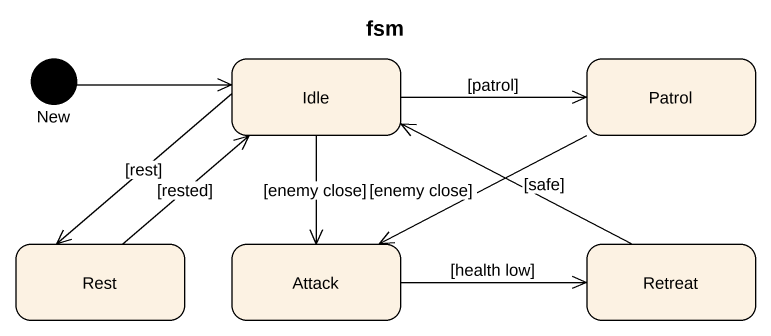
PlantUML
@startuml
title fsm
hide empty description
state New <<start>>
state Idle
state Patrol
state Rest
state Attack
state Retreat
New -right-> Idle
Idle -right-> Patrol : [patrol]
Idle --> Rest : [rest]
Idle --> Attack : [enemy close]
Patrol -left-> Attack : [enemy close]
Rest -up-> Idle : [rested]
Attack -right-> Retreat : [health low]
Retreat -left-> Idle : [safe]
@enduml
